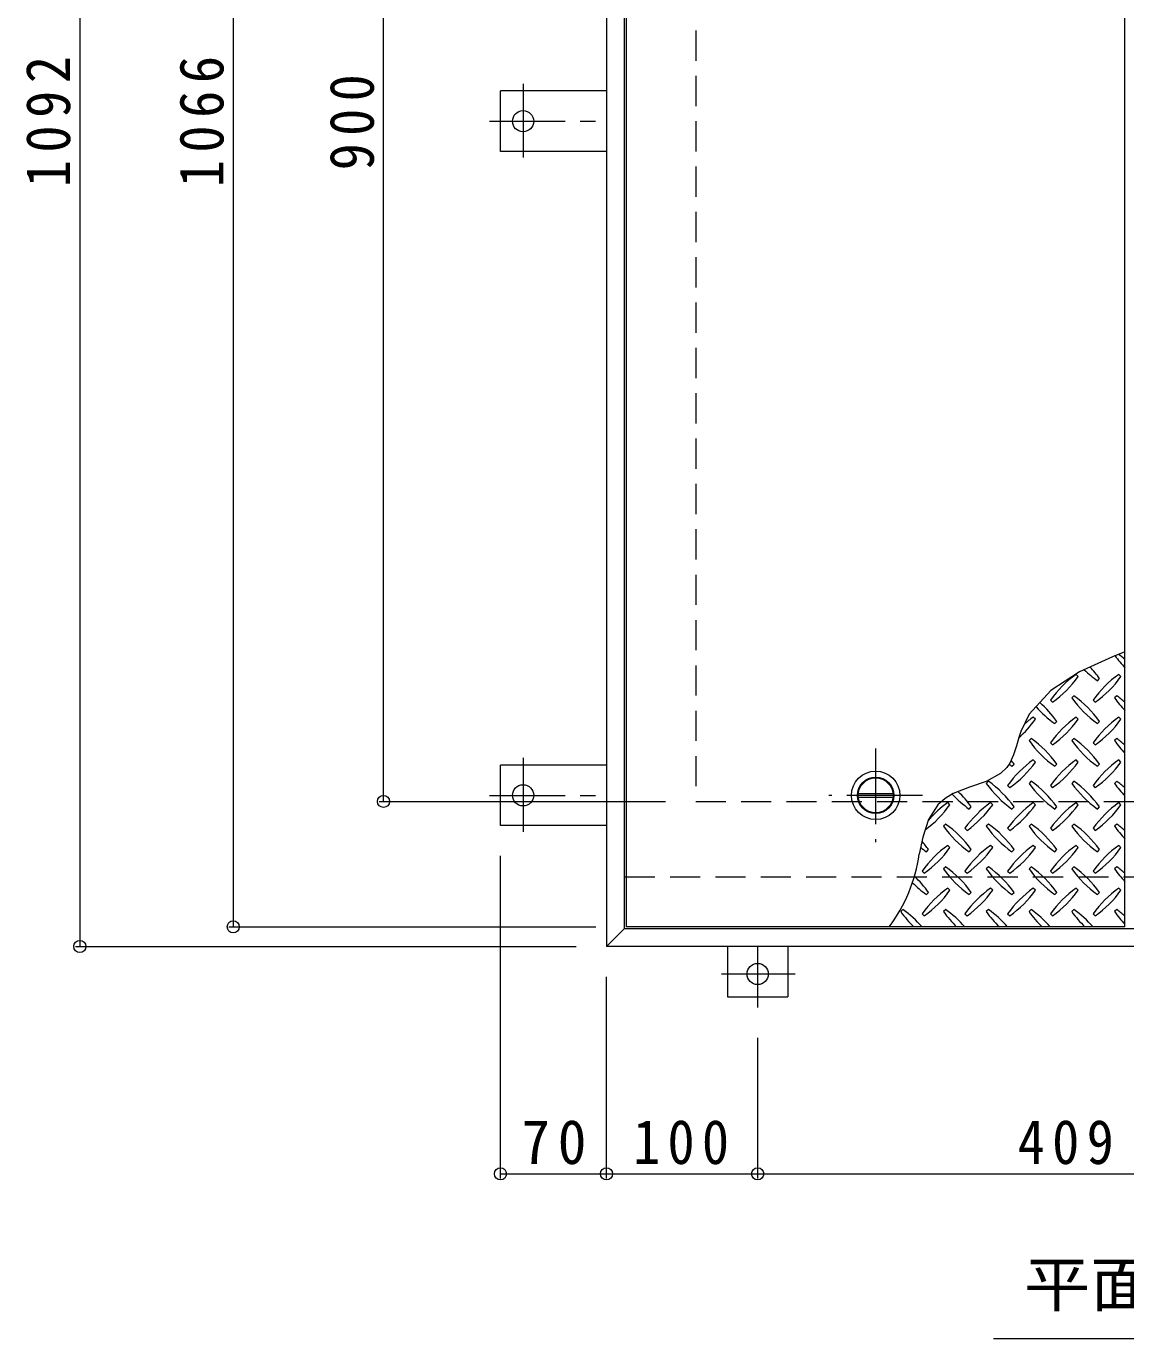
# Model space of a CAD drawing. Units: millimetres at full size, sheet at 1:10. Extents: x -2342 to 2730, y -1962 to 1919.
# Drawn here: x -1868 to -1141, y 182 to 1050 of the extents above; entities that cross this region are included whole.
import ezdxf
from ezdxf.enums import TextEntityAlignment as Align

# ---------------------------------------------------------------- set-up
doc = ezdxf.new("R2010")
doc.units = ezdxf.units.MM
doc.header["$LTSCALE"] = 10
doc.header["$PDMODE"] = 32
doc.header["$PDSIZE"] = 8
doc.linetypes.add('CHAIN1', pattern=[8, 5, -1, 1, -1])
doc.linetypes.add('DASHED2', pattern=[3, 2, -1])
for name, color, linetype, lineweight in [('0-1_躯体', 3, 'Continuous', 9), ('0-2_仕上', 3, 'Continuous', 9), ('0-3_建具', 4, 'Continuous', 9), ('0-4_その他', 7, 'Continuous', 9), ('0-9', 134, 'Continuous', 5), ('0-C', 2, 'Continuous', 9), ('0-E', 3, 'CHAIN1', 9), ('0-F', 7, 'Continuous', 9)]:
    doc.layers.add(name, color=color, linetype=linetype, lineweight=lineweight)
doc.styles.add('ＭＳ ゴシック', font='')
doc.styles.get('ＭＳ ゴシック').set_extended_font_data('MS Gothic')

msp = doc.modelspace()

# ---------------------------------------------------------------- linework, layer by layer
at = {"layer": '0-1_躯体', "color": 2, "linetype": 'DASHED2'}
for p, q in [((-1425.06, 1437.62), (-1425.06, 537.62)), ((-1425.06, 537.62), (-525.06, 537.62)), ((-1472.06, 487.62), (-478.06, 487.62))]:
    msp.add_line(p, q, dxfattribs=at)
at = {"layer": '0-1_躯体'}
for p, q in [((-1554.26, 967.62), (-1554.26, 1007.62)), ((-1484.06, 1007.62), (-1554.26, 1007.62)), ((-1484.06, 967.62), (-1554.26, 967.62)), ((-1554.26, 521.62), (-1554.26, 561.62)), ((-1484.06, 561.62), (-1554.26, 561.62)), ((-1484.06, 521.62), (-1554.26, 521.62)), ((-1404.06, 441.62), (-1404.06, 408.42)), ((-1364.06, 441.62), (-1364.06, 408.42)), ((-1404.06, 408.42), (-1364.06, 408.42))]:
    msp.add_line(p, q, dxfattribs=at)
at = {"layer": '0-1_躯体', "color": 2, "linetype": 'CHAIN1'}
for p, q in [((-1306.01, 572.62), (-1306.01, 510.62)), ((-1275.01, 541.62), (-1337.01, 541.62))]:
    msp.add_line(p, q, dxfattribs=at)
at = {"layer": '0-2_仕上'}
for p in [(-1471.06, 1520.62), (-1141.06, 454.62)]:
    msp.add_line(p, (-1471.06, 454.62), dxfattribs=at)
msp.add_lwpolyline([(-1141.06, 454.62), (-1141.06, 1520.62), (-1471.06, 1520.62)], dxfattribs=at)
at = {"layer": '0-3_建具'}
for p, q in [((-1484.06, 1533.62), (-1484.06, 441.62)), ((-1472.06, 453.62), (-1472.06, 1521.62)), ((-1472.06, 453.62), (-1484.06, 441.62)), ((-1472.06, 453.62), (-478.06, 453.62)), ((-466.06, 441.62), (-1484.06, 441.62))]:
    msp.add_line(p, q, dxfattribs=at)
at = {"layer": '0-4_その他'}
msp.add_line((-653.02, 182.11), (-1228.02, 182.11), dxfattribs=at)
at = {"layer": '0-9'}
for p, q in [((-1172.01, 620.24), (-1173.43, 621.66)), ((-1159.28, 617.42), (-1157.87, 618.83)), ((-1143.73, 620.24), (-1145.14, 621.66)), ((-1190.4, 604.69), (-1188.98, 603.27)), ((-1174.84, 607.52), (-1176.25, 606.1)), ((-1162.11, 604.69), (-1160.7, 603.27)), ((-1146.56, 607.52), (-1147.97, 606.1)), ((-1200.3, 591.96), (-1201.71, 593.37)), ((-1187.57, 589.13), (-1186.15, 590.55)), ((-1172.01, 591.96), (-1173.43, 593.37)), ((-1159.28, 589.13), (-1157.87, 590.55)), ((-1143.73, 591.96), (-1145.14, 593.37)), ((-1203.12, 579.23), (-1204.54, 577.82)), ((-1190.4, 576.4), (-1188.98, 574.99)), ((-1174.84, 579.23), (-1176.25, 577.82)), ((-1162.11, 576.4), (-1160.7, 574.99)), ((-1146.56, 579.23), (-1147.97, 577.82)), ((-1200.3, 563.68), (-1201.71, 565.09)), ((-1172.01, 563.68), (-1173.43, 565.09)), ((-1143.73, 563.68), (-1145.14, 565.09)), ((-1215.85, 560.85), (-1214.44, 562.26)), ((-1187.57, 560.85), (-1186.15, 562.26)), ((-1159.28, 560.85), (-1157.87, 562.26)), ((-1231.41, 550.95), (-1232.82, 549.53)), ((-1218.68, 548.12), (-1217.27, 546.7)), ((-1203.12, 550.95), (-1204.54, 549.53)), ((-1190.4, 548.12), (-1188.98, 546.7)), ((-1174.84, 550.95), (-1176.25, 549.53)), ((-1162.11, 548.12), (-1160.7, 546.7)), ((-1146.56, 550.95), (-1147.97, 549.53)), ((-1256.86, 535.39), (-1258.28, 536.81)), ((-1244.14, 532.56), (-1242.72, 533.98)), ((-1228.58, 535.39), (-1229.99, 536.81)), ((-1215.85, 532.56), (-1214.44, 533.98)), ((-1200.3, 535.39), (-1201.71, 536.81)), ((-1187.57, 532.56), (-1186.15, 533.98)), ((-1172.01, 535.39), (-1173.43, 536.81)), ((-1159.28, 532.56), (-1157.87, 533.98)), ((-1143.73, 535.39), (-1145.14, 536.81)), ((-1259.69, 522.66), (-1261.11, 521.25)), ((-1231.41, 522.66), (-1232.82, 521.25)), ((-1203.12, 522.66), (-1204.54, 521.25)), ((-1174.84, 522.66), (-1176.25, 521.25)), ((-1146.56, 522.66), (-1147.97, 521.25)), ((-1246.96, 519.83), (-1245.55, 518.42)), ((-1218.68, 519.83), (-1217.27, 518.42)), ((-1190.4, 519.83), (-1188.98, 518.42)), ((-1162.11, 519.83), (-1160.7, 518.42)), ((-1272.42, 504.28), (-1271.01, 505.69)), ((-1256.86, 507.11), (-1258.28, 508.52)), ((-1244.14, 504.28), (-1242.72, 505.69)), ((-1228.58, 507.11), (-1229.99, 508.52)), ((-1215.85, 504.28), (-1214.44, 505.69)), ((-1200.3, 507.11), (-1201.71, 508.52)), ((-1187.57, 504.28), (-1186.15, 505.69)), ((-1172.01, 507.11), (-1173.43, 508.52)), ((-1159.28, 504.28), (-1157.87, 505.69)), ((-1143.73, 507.11), (-1145.14, 508.52)), ((-1275.25, 491.55), (-1273.83, 490.14)), ((-1259.69, 494.38), (-1261.11, 492.96)), ((-1246.96, 491.55), (-1245.55, 490.14)), ((-1231.41, 494.38), (-1232.82, 492.96)), ((-1218.68, 491.55), (-1217.27, 490.14)), ((-1203.12, 494.38), (-1204.54, 492.96)), ((-1190.4, 491.55), (-1188.98, 490.14)), ((-1174.84, 494.38), (-1176.25, 492.96)), ((-1162.11, 491.55), (-1160.7, 490.14)), ((-1146.56, 494.38), (-1147.97, 492.96)), ((-1256.86, 478.82), (-1258.28, 480.24)), ((-1228.58, 478.82), (-1229.99, 480.24)), ((-1200.3, 478.82), (-1201.71, 480.24)), ((-1172.01, 478.82), (-1173.43, 480.24)), ((-1143.73, 478.82), (-1145.14, 480.24)), ((-1272.42, 475.99), (-1271.01, 477.41)), ((-1244.14, 475.99), (-1242.72, 477.41)), ((-1215.85, 475.99), (-1214.44, 477.41)), ((-1187.57, 475.99), (-1186.15, 477.41)), ((-1159.28, 475.99), (-1157.87, 477.41)), ((-1287.98, 466.09), (-1289.39, 464.68)), ((-1275.25, 463.27), (-1273.83, 461.85)), ((-1259.69, 466.09), (-1261.11, 464.68)), ((-1246.96, 463.27), (-1245.55, 461.85)), ((-1231.41, 466.09), (-1232.82, 464.68)), ((-1218.68, 463.27), (-1217.27, 461.85)), ((-1203.12, 466.09), (-1204.54, 464.68)), ((-1190.4, 463.27), (-1188.98, 461.85)), ((-1174.84, 466.09), (-1176.25, 464.68)), ((-1162.11, 463.27), (-1160.7, 461.85)), ((-1146.56, 466.09), (-1147.97, 464.68))]:
    msp.add_line(p, q, dxfattribs=at)
msp.add_lwpolyline([(-1141.06, 636.54), (-1149.33, 633.21), (-1171.08, 623.25), (-1190.04, 611.09), (-1204.45, 595.31), (-1210.02, 583.96), (-1211.17, 580.47), (-1212.93, 574.33), (-1214.82, 568.34), (-1217.27, 562.87), (-1219.12, 560.08), (-1223.4, 555.97), (-1232.99, 550.86), (-1243.96, 546.97), (-1254.64, 542.78), (-1260.04, 539.62), (-1264.88, 535.24), (-1270.97, 525.62), (-1274.91, 514.04), (-1277.27, 502.61)], dxfattribs=at)
for centre, radius, start, end in [((-1088.93, 676.46), 72.5, 215.94795, 224.0249), ((-1188.63, 576.76), 72.5, 48.99213, 53.25279), ((-1216.91, 576.76), 72.5, 35.47258, 43.25978), ((-1131.35, 562.61), 72.5, 125.47256, 144.5273), ((-1231.05, 662.32), 72.5, 305.47272, 324.5273), ((-1117.21, 676.46), 72.5, 225.57452, 234.5273), ((-1103.07, 562.61), 72.5, 125.47256, 144.5273), ((-1202.77, 662.32), 72.5, 305.47272, 324.5273), ((-1145.49, 648.17), 72.5, 221.35275, 234.5273), ((-1245.2, 548.47), 72.5, 35.47258, 48.77962), ((-1117.21, 648.17), 72.5, 215.47272, 234.5273), ((-1216.91, 548.47), 72.5, 35.47258, 54.5273), ((-1088.93, 648.17), 72.5, 215.47272, 224.0249), ((-1188.63, 548.47), 72.5, 48.99213, 54.5273), ((-1259.34, 634.03), 72.5, 311.38763, 324.5273), ((-1159.64, 534.33), 72.5, 125.47256, 131.59831), ((-1131.35, 534.33), 72.5, 125.47256, 144.5273), ((-1231.05, 634.03), 72.5, 305.47272, 324.5273), ((-1103.07, 534.33), 72.5, 125.47256, 144.5273), ((-1202.77, 634.03), 72.5, 305.47272, 324.5273), ((-1145.49, 619.89), 72.5, 215.47272, 234.5273), ((-1245.2, 520.19), 72.5, 35.47258, 54.5273), ((-1117.21, 619.89), 72.5, 215.47272, 234.5273), ((-1216.91, 520.19), 72.5, 35.47258, 54.5273), ((-1088.93, 619.89), 72.5, 215.47272, 224.0249), ((-1188.63, 520.19), 72.5, 48.99213, 54.5273), ((-1159.64, 506.05), 72.5, 125.47256, 144.5273), ((-1273.48, 520.19), 72.5, 35.47258, 38.03572), ((-1131.35, 506.05), 72.5, 125.47256, 144.5273), ((-1103.07, 506.05), 72.5, 125.47256, 144.5273), ((-1173.78, 619.89), 72.5, 232.70831, 234.5273), ((-1259.34, 605.75), 72.5, 305.47272, 324.5273), ((-1231.05, 605.75), 72.5, 305.47272, 324.5273), ((-1202.77, 605.75), 72.5, 305.47272, 324.5273), ((-1173.78, 591.61), 72.5, 215.47272, 234.5273), ((-1273.48, 491.9), 72.5, 35.47258, 54.5273), ((-1145.49, 591.61), 72.5, 215.47272, 234.5273), ((-1245.2, 491.9), 72.5, 35.47258, 54.5273), ((-1117.21, 591.61), 72.5, 215.47272, 234.5273), ((-1216.91, 491.9), 72.5, 35.47258, 54.5273), ((-1088.93, 591.61), 72.5, 215.47272, 224.0249), ((-1188.63, 491.9), 72.5, 48.99213, 54.5273), ((-1202.06, 591.61), 72.5, 222.74814, 234.5273), ((-1301.77, 491.9), 72.5, 35.47258, 45.99713), ((-1315.91, 577.46), 72.5, 306.00705, 324.5273), ((-1216.21, 477.76), 72.5, 125.47256, 139.2924), ((-1187.92, 477.76), 72.5, 125.47256, 144.52728), ((-1287.62, 577.46), 72.5, 305.47272, 324.5273), ((-1159.64, 477.76), 72.5, 125.47256, 144.52728), ((-1259.34, 577.46), 72.5, 305.47272, 324.5273), ((-1131.35, 477.76), 72.5, 125.47256, 144.52728), ((-1231.05, 577.46), 72.5, 305.47272, 324.5273), ((-1103.07, 477.76), 72.5, 125.47256, 144.5273), ((-1202.77, 577.46), 72.5, 305.47272, 324.5273), ((-1202.06, 563.32), 72.5, 215.47272, 234.5273), ((-1301.77, 463.62), 72.5, 35.47258, 54.5273), ((-1173.78, 563.32), 72.5, 215.47272, 234.5273), ((-1273.48, 463.62), 72.5, 35.47258, 54.5273), ((-1145.49, 563.32), 72.5, 215.47272, 234.5273), ((-1245.2, 463.62), 72.5, 35.47258, 54.5273), ((-1117.21, 563.32), 72.5, 215.47272, 234.5273), ((-1216.91, 463.62), 72.5, 35.47258, 54.5273), ((-1088.93, 563.32), 72.5, 215.47272, 224.0249), ((-1188.63, 463.62), 72.5, 48.99213, 54.5273), ((-1230.35, 563.32), 72.5, 230.65677, 234.5273), ((-1330.05, 463.62), 72.5, 35.47258, 41.1628), ((-1216.21, 449.48), 72.5, 125.47256, 144.5273), ((-1315.91, 549.18), 72.5, 305.47272, 324.5273), ((-1187.92, 449.48), 72.5, 125.47256, 144.5273), ((-1287.62, 549.18), 72.5, 305.47272, 324.5273), ((-1159.64, 449.48), 72.5, 125.47256, 144.5273), ((-1259.34, 549.18), 72.5, 305.47272, 324.5273), ((-1131.35, 449.48), 72.5, 125.47256, 144.5273), ((-1231.05, 549.18), 72.5, 305.47272, 324.5273), ((-1103.07, 449.48), 72.5, 125.47256, 144.5273), ((-1202.77, 549.18), 72.5, 305.47272, 324.5273), ((-1378.46, 516.37), 102.13, 322.79805, 352.25462), ((-1330.05, 435.34), 72.5, 35.47258, 46.69856), ((-1202.06, 535.04), 72.5, 215.47272, 234.5273), ((-1301.77, 435.34), 72.5, 35.47258, 54.5273), ((-1173.78, 535.04), 72.5, 215.47272, 234.5273), ((-1273.48, 435.34), 72.5, 35.47258, 54.5273), ((-1145.49, 535.04), 72.5, 215.47272, 234.5273), ((-1245.2, 435.34), 72.5, 35.47258, 54.5273), ((-1117.21, 535.04), 72.5, 215.47272, 234.5273), ((-1216.91, 435.34), 72.5, 35.47258, 54.5273), ((-1088.93, 535.04), 72.5, 215.47272, 224.0249), ((-1188.63, 435.34), 72.5, 48.99213, 54.5273), ((-1230.35, 535.04), 72.5, 224.94598, 234.5273), ((-1216.21, 421.19), 72.5, 125.47256, 144.5273), ((-1315.91, 520.9), 72.5, 305.47272, 324.5273), ((-1187.92, 421.19), 72.5, 125.47256, 144.5273), ((-1287.62, 520.9), 72.5, 305.47272, 324.5273), ((-1159.64, 421.19), 72.5, 125.47256, 144.5273), ((-1259.34, 520.9), 72.5, 305.47272, 324.5273), ((-1131.35, 421.19), 72.5, 125.47256, 144.5273), ((-1231.05, 520.9), 72.5, 305.47272, 324.5273), ((-1103.07, 421.19), 72.5, 125.47256, 144.5273), ((-1202.77, 520.9), 72.5, 305.47272, 324.5273), ((-1230.35, 506.75), 72.5, 215.47272, 225.97511), ((-1330.05, 407.05), 72.5, 41.00789, 54.5273), ((-1202.06, 506.75), 72.5, 215.47272, 225.97511), ((-1301.77, 407.05), 72.5, 41.00789, 54.5273), ((-1173.78, 506.75), 72.5, 215.47272, 225.97511), ((-1273.48, 407.05), 72.5, 41.00789, 54.5273), ((-1145.49, 506.75), 72.5, 215.47272, 225.97511), ((-1245.2, 407.05), 72.5, 41.00789, 54.5273), ((-1117.21, 506.75), 72.5, 215.47272, 225.97511), ((-1216.91, 407.05), 72.5, 41.00789, 54.5273), ((-1088.93, 506.75), 72.5, 215.47272, 224.0249), ((-1188.63, 407.05), 72.5, 48.99213, 54.5273)]:
    msp.add_arc(centre, radius, start, end, dxfattribs=at)
at = {"layer": '0-C', "color": 4}
for p, q in [((-1317.44, 542.87), (-1294.57, 542.87)), ((-1317.44, 540.37), (-1294.57, 540.37))]:
    msp.add_line(p, q, dxfattribs=at)
at = {"layer": '0-C'}
for radius in [16, 12, 11.75]:
    msp.add_circle((-1306.01, 541.62), radius, dxfattribs=at)
at = {"layer": '0-C', "color": 4}
msp.add_circle((-1306.01, 541.62), 11.5, dxfattribs=at)
at = {"layer": '0-E'}
for p, q in [((-1539.26, 1012.46), (-1539.26, 963.58)), ((-1561.42, 987.62), (-1484.06, 987.62)), ((-1539.26, 566.46), (-1539.26, 517.58)), ((-1561.42, 541.62), (-1484.06, 541.62)), ((-1384.06, 401.26), (-1384.06, 441.62)), ((-1359.22, 423.42), (-1408.1, 423.42))]:
    msp.add_line(p, q, dxfattribs=at)
at = {"layer": '0-E', "linetype": 'Continuous'}
for centre in [(-1539.26, 987.62), (-1539.26, 541.62), (-1384.06, 423.42)]:
    msp.add_circle(centre, 7, dxfattribs=at)
at = {"layer": '0-F'}
for p, q in [((-1832.46, 1533.62), (-1832.46, 441.62)), ((-1731.01, 1520.62), (-1731.01, 454.62)), ((-1631.56, 537.62), (-1631.56, 1437.62)), ((-1634.56, 537.62), (-1445.06, 537.62)), ((-1554.26, 288.24), (-1554.26, 501.62)), ((-1734.01, 454.62), (-1491.06, 454.62)), ((-1835.46, 441.62), (-1504.06, 441.62)), ((-1484.06, 288.24), (-1484.06, 421.62)), ((-1384.06, 288.24), (-1384.06, 381.26)), ((-1554.26, 291.24), (-1484.06, 291.24)), ((-1484.06, 291.24), (-1384.06, 291.24)), ((-1384.06, 291.24), (-975.06, 291.24))]:
    msp.add_line(p, q, dxfattribs=at)
for p in [(-1631.56, 537.62), (-1731.01, 454.62), (-1832.46, 441.62), (-1554.26, 291.24), (-1484.06, 291.24), (-1384.06, 291.24)]:
    msp.add_point(p, dxfattribs=at)

# ---------------------------------------------------------------- texts
at = {"layer": '0-4_その他', "color": 2, "style": 'ＭＳ ゴシック', "width": 1.1}
msp.add_text('平面詳細図\u3000Ｓ＝１：１０', height=29.33, dxfattribs=at).set_placement((-1208.02, 194.61), align=Align.BOTTOM_LEFT)
at = {"layer": '0-F', "color": 2, "char_height": 29.33, "attachment_point": 7, "rotation": 90, "style": 'ＭＳ ゴシック'}
for s, insert in [('\\T1.28;\\W0.9;1092', (-1838.46, 943.87)), ('\\T1.28;\\W0.9;1066', (-1737.01, 943.87)), ('\\T1.27;\\W0.9;900', (-1637.56, 955.12))]:
    msp.add_mtext(s, dxfattribs=dict(at, insert=insert))
at = {"layer": '0-F', "color": 2, "char_height": 29.33, "attachment_point": 7, "style": 'ＭＳ ゴシック'}
for s, insert in [('\\T1.27;\\W0.95;70', (-1540.41, 297.24)), ('\\T1.27;\\W0.9;100', (-1466.56, 297.24)), ('\\T1.27;\\W0.9;409', (-1212.06, 297.24))]:
    msp.add_mtext(s, dxfattribs=dict(at, insert=insert))

doc.saveas('drawing.dxf')
